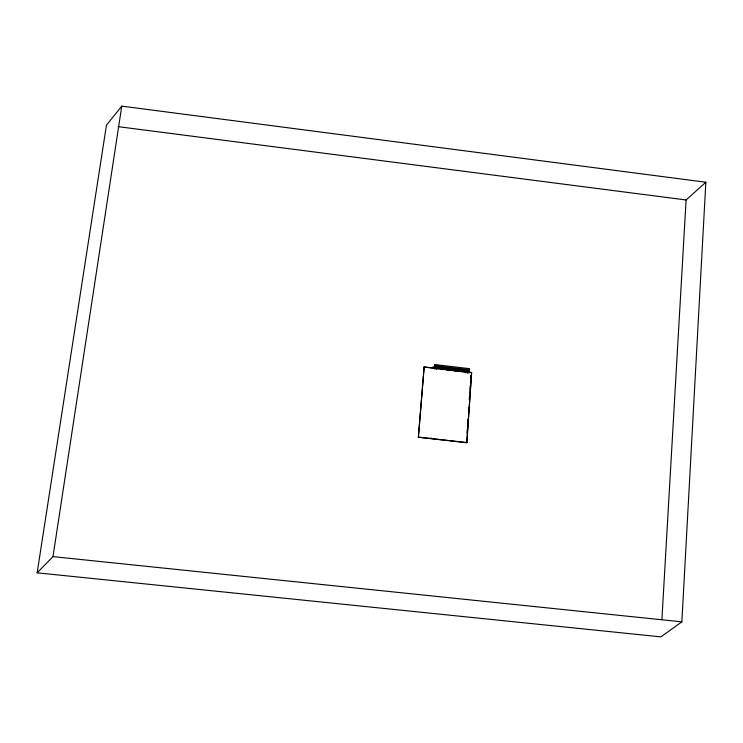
<?xml version="1.0" encoding="UTF-8"?>
<svg xmlns="http://www.w3.org/2000/svg" width="743" height="743" viewBox="0 0 743 743"><rect width="100%" height="100%" fill="white"/><g stroke="black" fill="none" stroke-linecap="round" stroke-linejoin="round"><path stroke-width="1.11" d="M467.18 372.466L467.793 369.633L467.719 372.921M468.926 373.07L469.074 368.602L434.869 364.581L434.2 368.602M435.835 369.187L435.974 365.89M434.627 369.048L434.766 365.751L434.293 366.41L467.31 370.246M681.86 621.854L705.85 182.23L121.778 106.128L106.453 125.14L37.15 572.816L660.908 636.872L681.86 621.854L52.976 556.618L37.15 572.816M661.911 619.495L686.095 199.969L705.85 182.23M466.966 433.095L467.198 429.63M467.737 421.56L467.895 419.256M468.443 411.185L468.675 407.721M469.214 399.65L469.372 397.338M469.92 389.267L470.152 385.812M470.69 377.732L470.848 375.429M466.818 442.726L471.61 372.494L424.151 366.931L418.374 437.246L466.818 442.726L471.61 372.494M418.374 437.246L424.151 366.931M466.232 372.828L466.539 369.503L464.514 371.816M467.431 372.967L467.737 369.642M432.89 368.324L433.002 367.153L465.694 370.98M434.33 366.373L434.869 364.581M436.8 369.382L437.116 366.048M52.976 556.618L121.778 106.128M471.285 375.289L471.071 378.54M470.338 389.378L470.115 392.657M468.276 420.157L468.053 423.501M432.584 367.739L433.002 367.153M469.074 368.602L468.452 370.376L468.972 369.791L434.757 365.77M468.424 370.413L468.991 369.773M430.513 438.156L431.748 438.296M418.439 437.116L466.901 442.587M438.992 365.723L441.268 365.993M440.45 368.667L442.698 368.927M424.086 367.088L471.526 372.652M440.785 369.252L444.165 369.642M446.422 369.912L450.927 370.441M453.184 370.701L456.564 371.101M459.945 371.491L463.335 371.89M117.951 126.626L686.095 199.969"/></g></svg>
